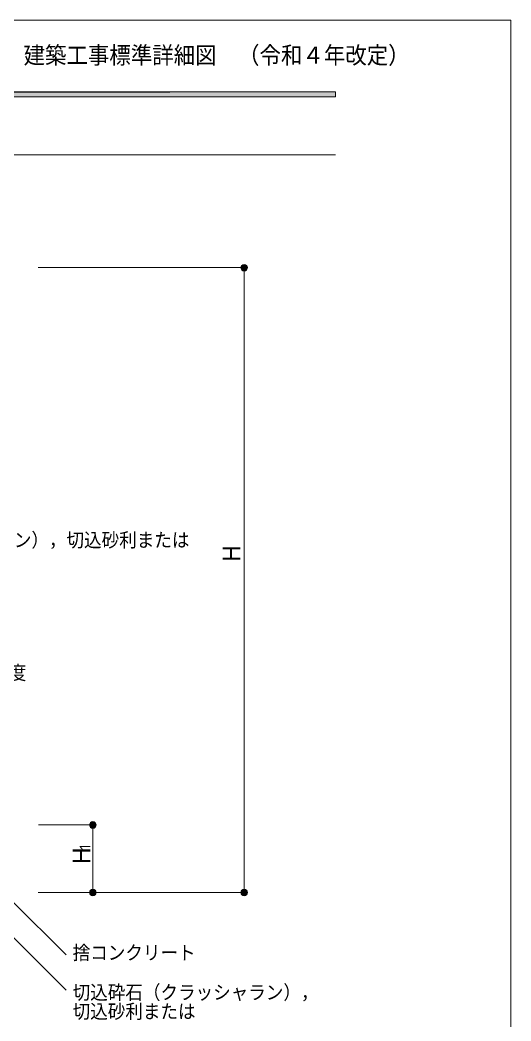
# Model space of a CAD drawing. Header units: millimetres. Extents: x 0 to 420, y 0 to 297.
# Drawn here: x 347.5 to 420.2, y 148.8 to 297 of the extents above; entities that cross this region are included whole.
import ezdxf
from ezdxf.enums import TextEntityAlignment as Align

# ---------------------------------------------------------------- set-up
doc = ezdxf.new("R2010")
doc.units = ezdxf.units.MM
doc.styles.add('kst32b', font='NotoSansJP-Variable.ttf')

msp = doc.modelspace()

# ---------------------------------------------------------------- hatches: boundary and pattern name
h = msp.add_hatch(color=7)
h.paths.add_polyline_path([(394.17, 285.62), (394.17, 286.32), (26.18, 285.62), (394.17, 285.62)])
h.paths.add_polyline_path([(394.17, 286.32), (26.18, 285.62), (26.18, 286.32), (394.17, 286.32)])
h = msp.add_hatch(color=7)
h.paths.add_polyline_path([(380.2, 260.5), (380.15, 260.31), (380.66, 260.31), (380.2, 260.5)])
h.paths.add_polyline_path([(380.15, 260.31), (380.66, 260.31), (380.2, 260.12), (380.15, 260.31)])
h.paths.add_polyline_path([(380.66, 260.31), (380.2, 260.12), (380.3, 259.95), (380.66, 260.31)])
h = msp.add_hatch(color=7)
h.paths.add_polyline_path([(380.66, 260.79), (380.47, 260.75), (380.66, 260.31), (380.66, 260.79)])
h.paths.add_polyline_path([(380.47, 260.75), (380.66, 260.31), (380.3, 260.65), (380.47, 260.75)])
h.paths.add_polyline_path([(380.66, 260.31), (380.3, 260.65), (380.2, 260.5), (380.66, 260.31)])
h = msp.add_hatch(color=7)
h.paths.add_polyline_path([(380.3, 259.95), (380.47, 259.84), (380.66, 260.31), (380.3, 259.95)])
h.paths.add_polyline_path([(380.47, 259.84), (380.66, 260.31), (380.66, 259.8), (380.47, 259.84)])
h.paths.add_polyline_path([(380.66, 260.31), (380.66, 259.8), (380.85, 259.84), (380.66, 260.31)])
for points in [[(380.85, 260.75), (380.66, 260.79), (380.66, 260.31), (380.85, 260.75)], [(358.46, 178.27), (358.27, 178.31), (358.27, 177.8), (358.46, 178.27)], [(358.46, 168.27), (358.27, 168.3), (358.27, 167.81), (358.46, 168.27)], [(380.85, 168.27), (380.66, 168.3), (380.66, 167.81), (380.85, 168.27)]]:
    msp.add_hatch(color=7).paths.add_polyline_path(points)
h = msp.add_hatch(color=7)
h.paths.add_polyline_path([(381.15, 260.31), (381.13, 260.5), (380.66, 260.31), (381.15, 260.31)])
h.paths.add_polyline_path([(381.13, 260.5), (380.66, 260.31), (381, 260.65), (381.13, 260.5)])
h.paths.add_polyline_path([(380.66, 260.31), (381, 260.65), (380.85, 260.75), (380.66, 260.31)])
h = msp.add_hatch(color=7)
h.paths.add_polyline_path([(380.85, 259.84), (381, 259.95), (380.66, 260.31), (380.85, 259.84)])
h.paths.add_polyline_path([(381, 259.95), (380.66, 260.31), (381.13, 260.12), (381, 259.95)])
h.paths.add_polyline_path([(380.66, 260.31), (381.13, 260.12), (381.15, 260.31), (380.66, 260.31)])
h = msp.add_hatch(color=7)
h.paths.add_polyline_path([(357.8, 177.99), (357.76, 177.8), (358.27, 177.8), (357.8, 177.99)])
h.paths.add_polyline_path([(357.76, 177.8), (358.27, 177.8), (357.8, 177.61), (357.76, 177.8)])
h.paths.add_polyline_path([(358.27, 177.8), (357.8, 177.61), (357.91, 177.44), (358.27, 177.8)])
h = msp.add_hatch(color=7)
h.paths.add_polyline_path([(358.27, 178.31), (358.08, 178.27), (358.27, 177.8), (358.27, 178.31)])
h.paths.add_polyline_path([(358.08, 178.27), (358.27, 177.8), (357.91, 178.16), (358.08, 178.27)])
h.paths.add_polyline_path([(358.27, 177.8), (357.91, 178.16), (357.8, 177.99), (358.27, 177.8)])
h = msp.add_hatch(color=7)
h.paths.add_polyline_path([(358.75, 177.8), (358.71, 177.99), (358.27, 177.8), (358.75, 177.8)])
h.paths.add_polyline_path([(358.71, 177.99), (358.27, 177.8), (358.61, 178.16), (358.71, 177.99)])
h.paths.add_polyline_path([(358.27, 177.8), (358.61, 178.16), (358.46, 178.27), (358.27, 177.8)])
h = msp.add_hatch(color=7)
h.paths.add_polyline_path([(357.91, 177.44), (358.08, 177.33), (358.27, 177.8), (357.91, 177.44)])
h.paths.add_polyline_path([(358.08, 177.33), (358.27, 177.8), (358.27, 177.29), (358.08, 177.33)])
h.paths.add_polyline_path([(358.27, 177.8), (358.27, 177.29), (358.46, 177.33), (358.27, 177.8)])
h = msp.add_hatch(color=7)
h.paths.add_polyline_path([(358.46, 177.33), (358.61, 177.44), (358.27, 177.8), (358.46, 177.33)])
h.paths.add_polyline_path([(358.61, 177.44), (358.27, 177.8), (358.71, 177.61), (358.61, 177.44)])
h.paths.add_polyline_path([(358.27, 177.8), (358.71, 177.61), (358.75, 177.8), (358.27, 177.8)])
h = msp.add_hatch(color=7)
h.paths.add_polyline_path([(357.8, 168), (357.76, 167.81), (358.27, 167.81), (357.8, 168)])
h.paths.add_polyline_path([(357.76, 167.81), (358.27, 167.81), (357.8, 167.62), (357.76, 167.81)])
h.paths.add_polyline_path([(358.27, 167.81), (357.8, 167.62), (357.91, 167.45), (358.27, 167.81)])
h = msp.add_hatch(color=7)
h.paths.add_polyline_path([(358.27, 168.3), (358.08, 168.27), (358.27, 167.81), (358.27, 168.3)])
h.paths.add_polyline_path([(358.08, 168.27), (358.27, 167.81), (357.91, 168.15), (358.08, 168.27)])
h.paths.add_polyline_path([(358.27, 167.81), (357.91, 168.15), (357.8, 168), (358.27, 167.81)])
h = msp.add_hatch(color=7)
h.paths.add_polyline_path([(357.91, 167.45), (358.08, 167.34), (358.27, 167.81), (357.91, 167.45)])
h.paths.add_polyline_path([(358.08, 167.34), (358.27, 167.81), (358.27, 167.3), (358.08, 167.34)])
h.paths.add_polyline_path([(358.27, 167.81), (358.27, 167.3), (358.46, 167.34), (358.27, 167.81)])
h = msp.add_hatch(color=7)
h.paths.add_polyline_path([(358.75, 167.81), (358.71, 168), (358.27, 167.81), (358.75, 167.81)])
h.paths.add_polyline_path([(358.71, 168), (358.27, 167.81), (358.61, 168.15), (358.71, 168)])
h.paths.add_polyline_path([(358.27, 167.81), (358.61, 168.15), (358.46, 168.27), (358.27, 167.81)])
h = msp.add_hatch(color=7)
h.paths.add_polyline_path([(358.46, 167.34), (358.61, 167.45), (358.27, 167.81), (358.46, 167.34)])
h.paths.add_polyline_path([(358.61, 167.45), (358.27, 167.81), (358.71, 167.62), (358.61, 167.45)])
h.paths.add_polyline_path([(358.27, 167.81), (358.71, 167.62), (358.75, 167.81), (358.27, 167.81)])
h = msp.add_hatch(color=7)
h.paths.add_polyline_path([(380.2, 168), (380.15, 167.81), (380.66, 167.81), (380.2, 168)])
h.paths.add_polyline_path([(380.15, 167.81), (380.66, 167.81), (380.2, 167.62), (380.15, 167.81)])
h.paths.add_polyline_path([(380.66, 167.81), (380.2, 167.62), (380.3, 167.45), (380.66, 167.81)])
h = msp.add_hatch(color=7)
h.paths.add_polyline_path([(380.66, 168.3), (380.47, 168.27), (380.66, 167.81), (380.66, 168.3)])
h.paths.add_polyline_path([(380.47, 168.27), (380.66, 167.81), (380.3, 168.15), (380.47, 168.27)])
h.paths.add_polyline_path([(380.66, 167.81), (380.3, 168.15), (380.2, 168), (380.66, 167.81)])
h = msp.add_hatch(color=7)
h.paths.add_polyline_path([(380.3, 167.45), (380.47, 167.34), (380.66, 167.81), (380.3, 167.45)])
h.paths.add_polyline_path([(380.47, 167.34), (380.66, 167.81), (380.66, 167.3), (380.47, 167.34)])
h.paths.add_polyline_path([(380.66, 167.81), (380.66, 167.3), (380.85, 167.34), (380.66, 167.81)])
h = msp.add_hatch(color=7)
h.paths.add_polyline_path([(381.15, 167.81), (381.13, 168), (380.66, 167.81), (381.15, 167.81)])
h.paths.add_polyline_path([(381.13, 168), (380.66, 167.81), (381, 168.15), (381.13, 168)])
h.paths.add_polyline_path([(380.66, 167.81), (381, 168.15), (380.85, 168.27), (380.66, 167.81)])
h = msp.add_hatch(color=7)
h.paths.add_polyline_path([(380.85, 167.34), (381, 167.45), (380.66, 167.81), (380.85, 167.34)])
h.paths.add_polyline_path([(381, 167.45), (380.66, 167.81), (381.13, 167.62), (381, 167.45)])
h.paths.add_polyline_path([(380.66, 167.81), (381.13, 167.62), (381.15, 167.81), (380.66, 167.81)])

# ---------------------------------------------------------------- linework, layer by layer
at = {"lineweight": 13}
msp.add_lwpolyline([(0.19, 0), (0.19, 296.97), (420.16, 296.97), (420.16, 0)], close=True, dxfattribs=at)
at = {"lineweight": 0}
for points in [[(394.17, 285.62), (394.17, 286.32), (26.18, 285.62)], [(394.17, 286.32), (26.18, 285.62), (26.18, 286.32)], [(380.2, 260.5), (380.15, 260.31), (380.66, 260.31)], [(380.15, 260.31), (380.66, 260.31), (380.2, 260.12)], [(380.66, 260.31), (380.3, 260.65), (380.2, 260.5)], [(380.66, 260.31), (380.2, 260.12), (380.3, 259.95)], [(380.47, 260.75), (380.66, 260.31), (380.3, 260.65)], [(380.3, 259.95), (380.47, 259.84), (380.66, 260.31)], [(380.66, 260.79), (380.47, 260.75), (380.66, 260.31)], [(380.47, 259.84), (380.66, 260.31), (380.66, 259.8)], [(380.85, 260.75), (380.66, 260.79), (380.66, 260.31)], [(380.66, 260.31), (381, 260.65), (380.85, 260.75)], [(381.13, 260.5), (380.66, 260.31), (381, 260.65)], [(381.15, 260.31), (381.13, 260.5), (380.66, 260.31)], [(380.66, 260.31), (380.66, 259.8), (380.85, 259.84)], [(380.85, 259.84), (381, 259.95), (380.66, 260.31)], [(381, 259.95), (380.66, 260.31), (381.13, 260.12)], [(380.66, 260.31), (381.13, 260.12), (381.15, 260.31)], [(357.8, 177.99), (357.76, 177.8), (358.27, 177.8)], [(358.27, 177.8), (357.91, 178.16), (357.8, 177.99)], [(358.08, 178.27), (358.27, 177.8), (357.91, 178.16)], [(358.27, 178.31), (358.08, 178.27), (358.27, 177.8)], [(358.46, 178.27), (358.27, 178.31), (358.27, 177.8)], [(358.27, 177.8), (358.61, 178.16), (358.46, 178.27)], [(358.71, 177.99), (358.27, 177.8), (358.61, 178.16)], [(358.75, 177.8), (358.71, 177.99), (358.27, 177.8)], [(357.76, 177.8), (358.27, 177.8), (357.8, 177.61)], [(358.27, 177.8), (357.8, 177.61), (357.91, 177.44)], [(357.91, 177.44), (358.08, 177.33), (358.27, 177.8)], [(358.08, 177.33), (358.27, 177.8), (358.27, 177.29)], [(358.27, 177.8), (358.27, 177.29), (358.46, 177.33)], [(358.46, 177.33), (358.61, 177.44), (358.27, 177.8)], [(358.61, 177.44), (358.27, 177.8), (358.71, 177.61)], [(358.27, 177.8), (358.71, 177.61), (358.75, 177.8)], [(357.8, 168), (357.76, 167.81), (358.27, 167.81)], [(357.76, 167.81), (358.27, 167.81), (357.8, 167.62)], [(358.27, 167.81), (357.91, 168.15), (357.8, 168)], [(358.27, 167.81), (357.8, 167.62), (357.91, 167.45)], [(358.08, 168.27), (358.27, 167.81), (357.91, 168.15)], [(357.91, 167.45), (358.08, 167.34), (358.27, 167.81)], [(358.27, 168.3), (358.08, 168.27), (358.27, 167.81)], [(358.08, 167.34), (358.27, 167.81), (358.27, 167.3)], [(358.46, 168.27), (358.27, 168.3), (358.27, 167.81)], [(358.27, 167.81), (358.61, 168.15), (358.46, 168.27)], [(358.71, 168), (358.27, 167.81), (358.61, 168.15)], [(358.75, 167.81), (358.71, 168), (358.27, 167.81)], [(358.27, 167.81), (358.27, 167.3), (358.46, 167.34)], [(358.46, 167.34), (358.61, 167.45), (358.27, 167.81)], [(358.61, 167.45), (358.27, 167.81), (358.71, 167.62)], [(358.27, 167.81), (358.71, 167.62), (358.75, 167.81)], [(380.2, 168), (380.15, 167.81), (380.66, 167.81)], [(380.15, 167.81), (380.66, 167.81), (380.2, 167.62)], [(380.66, 167.81), (380.3, 168.15), (380.2, 168)], [(380.66, 167.81), (380.2, 167.62), (380.3, 167.45)], [(380.47, 168.27), (380.66, 167.81), (380.3, 168.15)], [(380.3, 167.45), (380.47, 167.34), (380.66, 167.81)], [(380.66, 168.3), (380.47, 168.27), (380.66, 167.81)], [(380.47, 167.34), (380.66, 167.81), (380.66, 167.3)], [(380.85, 168.27), (380.66, 168.3), (380.66, 167.81)], [(380.66, 167.81), (381, 168.15), (380.85, 168.27)], [(381.13, 168), (380.66, 167.81), (381, 168.15)], [(381.15, 167.81), (381.13, 168), (380.66, 167.81)], [(380.66, 167.81), (380.66, 167.3), (380.85, 167.34)], [(380.85, 167.34), (381, 167.45), (380.66, 167.81)], [(381, 167.45), (380.66, 167.81), (381.13, 167.62)], [(380.66, 167.81), (381.13, 167.62), (381.15, 167.81)]]:
    msp.add_lwpolyline(points, close=True, dxfattribs=at)
at = {"lineweight": 13}
for points in [[(394.17, 276.99), (26.18, 276.99)], [(350.16, 260.31), (380.66, 260.31)], [(380.66, 167.81), (380.66, 260.31)], [(358.27, 167.81), (358.27, 177.8), (350.2, 177.8)], [(350.16, 167.81), (380.66, 167.81)], [(346.29, 166.58), (354.31, 158.56)], [(346.29, 161.4), (354.31, 153.37)]]:
    msp.add_lwpolyline(points, dxfattribs=at)

# ---------------------------------------------------------------- texts
at = {"style": 'kst32b'}
for s, height, p, p2 in [('建築工事標準詳細図\u3000（令和４年改定）', 2.54, (348.01, 290.49), (405.16, 290.49)), ('切込砕石（クラッシャラン），切込砂利または', 2.0791, (317.99, 218.95), (372.56, 218.95)), ('吸出し防止マット 200×200程度', 2.0791, (310.75, 199.31), (348.43, 199.31)), ('捨コンクリート', 2.079, (355.28, 157.86), (373.47, 157.86)), ('切込砕石（クラッシャラン），', 2.0791, (355.28, 151.98), (391.67, 151.98)), ('切込砂利または', 2.079, (355.28, 149.16), (373.47, 149.16))]:
    msp.add_text(s, height=height, dxfattribs=at).set_placement(p, p2, align=Align.FIT)
for s, height, p in [('H', 2.6, (380.09, 216.75)), ('H', 2.6, (357.89, 172)), ('1', 1.56, (357.89, 173.97))]:
    msp.add_text(s, height=height, rotation=90, dxfattribs=at).set_placement(p)

doc.saveas('drawing.dxf')
